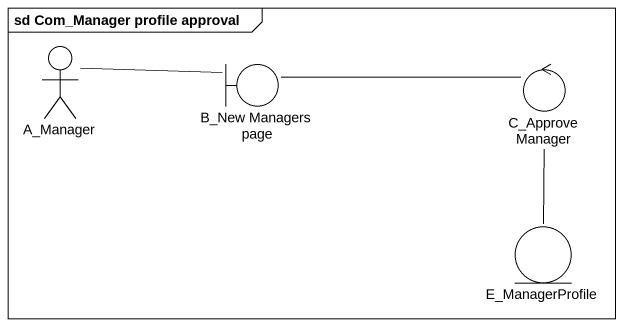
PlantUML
@startuml
mainframe sd Com_Manager profile approval
actor A_Manager
boundary "B_New Managers page" as B_New_Managers_page
control C_ApproveManager
entity E_ManagerProfile
A_Manager -right- B_New_Managers_page
B_New_Managers_page -right- C_ApproveManager
C_ApproveManager -- E_ManagerProfile
@enduml
